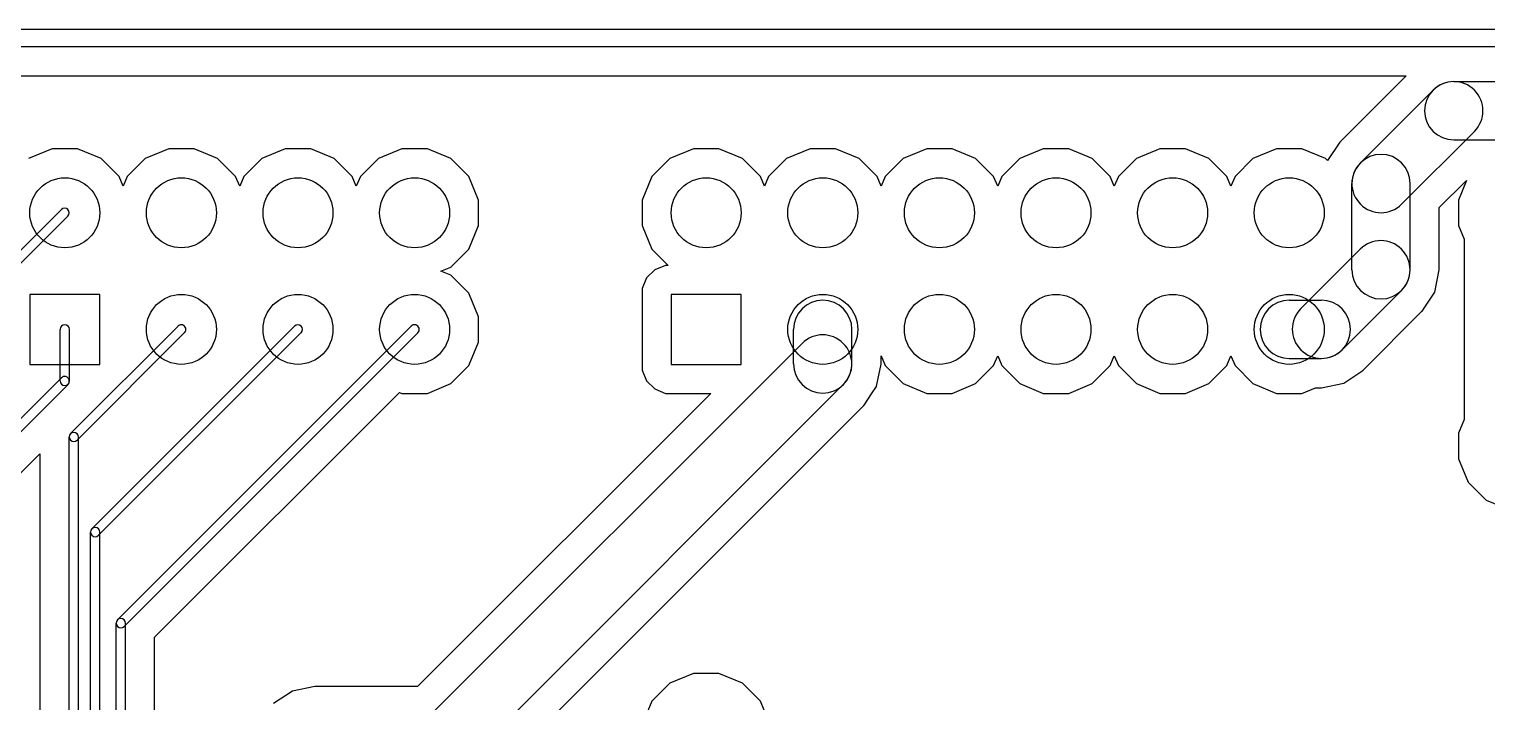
# Model space of a CAD drawing. Extents: x 9925 to 76075, y 35595 to 52745.
# Drawn here: x 18194 to 30694, y 46976 to 52745 of the extents above; entities that cross this region are included whole.
import ezdxf

# ---------------------------------------------------------------- set-up
doc = ezdxf.new("R2010")
doc.units = 0
doc.layers.add('BLACK', color=1, linetype='CONTINUOUS')

msp = doc.modelspace()

# ---------------------------------------------------------------- linework, layer by layer
at = {"layer": 'BLACK'}
for p, q in [((10000, 52745), (75000, 52745)), ((10000, 52595), (75000, 52595)), ((10325, 52345), (30003, 52345)), ((10325, 52345), (30003, 52345)), ((30003, 52345), (29433, 51775)), ((30003, 52345), (29433, 51775)), ((30411, 52295), (44719, 52295)), ((30234, 52222), (29610, 51598)), ((29433, 51775), (29328, 51618)), ((29433, 51775), (29328, 51618)), ((30588, 51868), (29964, 51244)), ((30411, 51795), (44719, 51795)), ((18391, 51719), (18189, 51635)), ((18391, 51719), (18189, 51635)), ((18609, 51719), (18391, 51719)), ((18609, 51719), (18391, 51719)), ((18811, 51635), (18609, 51719)), ((18811, 51635), (18609, 51719)), ((18965, 51481), (18811, 51635)), ((18965, 51481), (18811, 51635)), ((19189, 51635), (19035, 51481)), ((19189, 51635), (19035, 51481)), ((19391, 51719), (19189, 51635)), ((19391, 51719), (19189, 51635)), ((19609, 51719), (19391, 51719)), ((19609, 51719), (19391, 51719)), ((19811, 51635), (19609, 51719)), ((19811, 51635), (19609, 51719)), ((19965, 51481), (19811, 51635)), ((19965, 51481), (19811, 51635)), ((20189, 51635), (20035, 51481)), ((20189, 51635), (20035, 51481)), ((20391, 51719), (20189, 51635)), ((20391, 51719), (20189, 51635)), ((20609, 51719), (20391, 51719)), ((20609, 51719), (20391, 51719)), ((20811, 51635), (20609, 51719)), ((20811, 51635), (20609, 51719)), ((20965, 51481), (20811, 51635)), ((20965, 51481), (20811, 51635)), ((21189, 51635), (21035, 51481)), ((21189, 51635), (21035, 51481)), ((21391, 51719), (21189, 51635)), ((21391, 51719), (21189, 51635)), ((21609, 51719), (21391, 51719)), ((21609, 51719), (21391, 51719)), ((21811, 51635), (21609, 51719)), ((21811, 51635), (21609, 51719)), ((21965, 51481), (21811, 51635)), ((21965, 51481), (21811, 51635)), ((23689, 51635), (23535, 51481)), ((23689, 51635), (23535, 51481)), ((23891, 51719), (23689, 51635)), ((23891, 51719), (23689, 51635)), ((24109, 51719), (23891, 51719)), ((24109, 51719), (23891, 51719)), ((24311, 51635), (24109, 51719)), ((24311, 51635), (24109, 51719)), ((24465, 51481), (24311, 51635)), ((24465, 51481), (24311, 51635)), ((24689, 51635), (24535, 51481)), ((24689, 51635), (24535, 51481)), ((24891, 51719), (24689, 51635)), ((24891, 51719), (24689, 51635)), ((25109, 51719), (24891, 51719)), ((25109, 51719), (24891, 51719)), ((25311, 51635), (25109, 51719)), ((25311, 51635), (25109, 51719)), ((25465, 51481), (25311, 51635)), ((25465, 51481), (25311, 51635)), ((25689, 51635), (25535, 51481)), ((25689, 51635), (25535, 51481)), ((25891, 51719), (25689, 51635)), ((25891, 51719), (25689, 51635)), ((26109, 51719), (25891, 51719)), ((26109, 51719), (25891, 51719)), ((26311, 51635), (26109, 51719)), ((26311, 51635), (26109, 51719)), ((26465, 51481), (26311, 51635)), ((26465, 51481), (26311, 51635)), ((26689, 51635), (26535, 51481)), ((26689, 51635), (26535, 51481)), ((26891, 51719), (26689, 51635)), ((26891, 51719), (26689, 51635)), ((27109, 51719), (26891, 51719)), ((27109, 51719), (26891, 51719)), ((27311, 51635), (27109, 51719)), ((27311, 51635), (27109, 51719)), ((27465, 51481), (27311, 51635)), ((27465, 51481), (27311, 51635)), ((27689, 51635), (27535, 51481)), ((27689, 51635), (27535, 51481)), ((27891, 51719), (27689, 51635)), ((27891, 51719), (27689, 51635)), ((28109, 51719), (27891, 51719)), ((28109, 51719), (27891, 51719)), ((28311, 51635), (28109, 51719)), ((28311, 51635), (28109, 51719)), ((28465, 51481), (28311, 51635)), ((28465, 51481), (28311, 51635)), ((28689, 51635), (28535, 51481)), ((28689, 51635), (28535, 51481)), ((28891, 51719), (28689, 51635)), ((28891, 51719), (28689, 51635)), ((29109, 51719), (28891, 51719)), ((29109, 51719), (28891, 51719)), ((29311, 51635), (29109, 51719)), ((29311, 51635), (29109, 51719)), ((29328, 51618), (29311, 51635)), ((29328, 51618), (29311, 51635)), ((19000, 51397), (18965, 51481)), ((19000, 51397), (18965, 51481)), ((19035, 51481), (19000, 51397)), ((19035, 51481), (19000, 51397)), ((20000, 51397), (19965, 51481)), ((20000, 51397), (19965, 51481)), ((20035, 51481), (20000, 51397)), ((20035, 51481), (20000, 51397)), ((21000, 51397), (20965, 51481)), ((21000, 51397), (20965, 51481)), ((21035, 51481), (21000, 51397)), ((21035, 51481), (21000, 51397)), ((22049, 51279), (21965, 51481)), ((22049, 51279), (21965, 51481)), ((23535, 51481), (23451, 51279)), ((23535, 51481), (23451, 51279)), ((24500, 51397), (24465, 51481)), ((24500, 51397), (24465, 51481)), ((24535, 51481), (24500, 51397)), ((24535, 51481), (24500, 51397)), ((25500, 51397), (25465, 51481)), ((25500, 51397), (25465, 51481)), ((25535, 51481), (25500, 51397)), ((25535, 51481), (25500, 51397)), ((26500, 51397), (26465, 51481)), ((26500, 51397), (26465, 51481)), ((26535, 51481), (26500, 51397)), ((26535, 51481), (26500, 51397)), ((27500, 51397), (27465, 51481)), ((27500, 51397), (27465, 51481)), ((27535, 51481), (27500, 51397)), ((27535, 51481), (27500, 51397)), ((28500, 51397), (28465, 51481)), ((28500, 51397), (28465, 51481)), ((28535, 51481), (28500, 51397)), ((28535, 51481), (28500, 51397)), ((29537, 50681), (29537, 51421)), ((30037, 50681), (30037, 51421)), ((30287, 51214), (30521, 51448)), ((30287, 51214), (30521, 51448)), ((30521, 51448), (30451, 51279)), ((30521, 51448), (30451, 51279)), ((22049, 51061), (22049, 51279)), ((22049, 51061), (22049, 51279)), ((23451, 51279), (23451, 51061)), ((23451, 51279), (23451, 51061)), ((30451, 51279), (30451, 51061)), ((30451, 51279), (30451, 51061)), ((18471, 51198), (17147, 49874)), ((18527, 51142), (17203, 49818)), ((30287, 50681), (30287, 51214)), ((30287, 50681), (30287, 51214)), ((21965, 50859), (22049, 51061)), ((21965, 50859), (22049, 51061)), ((23451, 51061), (23535, 50859)), ((23451, 51061), (23535, 50859)), ((30451, 51061), (30500, 50944)), ((30451, 51061), (30500, 50944)), ((30500, 50944), (30500, 49397)), ((30500, 50944), (30500, 49397)), ((21811, 50705), (21965, 50859)), ((21811, 50705), (21965, 50859)), ((23535, 50859), (23675, 50719)), ((23535, 50859), (23675, 50719)), ((29609, 50858), (29099, 50348)), ((21726, 50670), (21811, 50705)), ((21726, 50670), (21811, 50705)), ((21811, 50635), (21726, 50670)), ((21811, 50635), (21726, 50670)), ((21965, 50481), (21811, 50635)), ((21965, 50481), (21811, 50635)), ((23559, 50681), (23489, 50611)), ((23559, 50681), (23489, 50611)), ((23651, 50719), (23559, 50681)), ((23651, 50719), (23559, 50681)), ((23675, 50719), (23651, 50719)), ((23675, 50719), (23651, 50719)), ((30249, 50490), (30287, 50681)), ((30249, 50490), (30287, 50681)), ((23489, 50611), (23451, 50520)), ((23489, 50611), (23451, 50520)), ((23451, 50520), (23451, 50421)), ((23451, 50520), (23451, 50421)), ((29963, 50504), (29453, 49994)), ((18200, 50470), (18200, 49870)), ((18800, 50470), (18200, 50470)), ((18800, 49870), (18800, 50470)), ((22049, 50279), (21965, 50481)), ((22049, 50279), (21965, 50481)), ((23451, 50421), (23451, 49821)), ((23451, 50421), (23451, 49821)), ((23700, 50470), (23700, 49870)), ((24300, 50470), (23700, 50470)), ((24300, 49870), (24300, 50470)), ((29000, 50420), (29276, 50420)), ((30141, 50327), (30248, 50489)), ((30141, 50327), (30248, 50489)), ((30248, 50489), (30249, 50490)), ((30248, 50489), (30249, 50490)), ((22049, 50061), (22049, 50279)), ((22049, 50061), (22049, 50279)), ((29630, 49816), (30138, 50326)), ((29630, 49816), (30138, 50326)), ((30138, 50326), (30140, 50327)), ((30138, 50326), (30140, 50327)), ((30140, 50327), (30141, 50327)), ((30140, 50327), (30141, 50327)), ((18460, 49728), (18460, 50170)), ((18540, 49728), (18540, 50170)), ((18549, 49276), (19471, 50198)), ((18605, 49220), (19527, 50142)), ((20471, 50198), (18733, 48460)), ((20527, 50142), (18789, 48404)), ((18952, 47679), (21471, 50198)), ((19009, 47622), (21528, 50141)), ((24750, 49874), (24750, 50170)), ((25250, 49874), (25250, 50170)), ((24823, 50050), (21556, 46783)), ((21965, 49859), (22049, 50061)), ((21965, 49859), (22049, 50061)), ((25500, 49873), (25500, 49944)), ((25500, 49944), (25535, 49859)), ((25500, 49873), (25500, 49944)), ((25500, 49944), (25535, 49859)), ((26465, 49859), (26500, 49944)), ((26465, 49859), (26500, 49944)), ((26500, 49944), (26535, 49859)), ((26500, 49944), (26535, 49859)), ((27465, 49859), (27500, 49944)), ((27465, 49859), (27500, 49944)), ((27500, 49944), (27535, 49859)), ((27500, 49944), (27535, 49859)), ((28465, 49859), (28500, 49944)), ((28465, 49859), (28500, 49944)), ((28500, 49944), (28535, 49859)), ((28500, 49944), (28535, 49859)), ((29000, 49920), (29276, 49920)), ((15918, 47202), (18471, 49755)), ((18200, 49870), (18800, 49870)), ((21811, 49705), (21965, 49859)), ((21811, 49705), (21965, 49859)), ((23451, 49821), (23489, 49729)), ((23451, 49821), (23489, 49729)), ((23700, 49870), (24300, 49870)), ((25462, 49682), (25500, 49873)), ((25462, 49682), (25500, 49873)), ((25535, 49859), (25689, 49705)), ((25535, 49859), (25689, 49705)), ((26311, 49705), (26465, 49859)), ((26311, 49705), (26465, 49859)), ((26535, 49859), (26689, 49705)), ((26535, 49859), (26689, 49705)), ((27311, 49705), (27465, 49859)), ((27311, 49705), (27465, 49859)), ((27535, 49859), (27689, 49705)), ((27535, 49859), (27689, 49705)), ((28311, 49705), (28465, 49859)), ((28311, 49705), (28465, 49859)), ((28535, 49859), (28689, 49705)), ((28535, 49859), (28689, 49705)), ((29468, 49708), (29630, 49816)), ((29468, 49708), (29630, 49816)), ((15975, 47145), (18528, 49698)), ((19270, 47530), (21369, 49630)), ((19270, 47530), (21369, 49630)), ((21369, 49630), (21391, 49621)), ((21369, 49630), (21391, 49621)), ((21609, 49621), (21811, 49705)), ((21609, 49621), (21811, 49705)), ((25176, 49697), (21909, 46430)), ((23489, 49729), (23559, 49659)), ((23489, 49729), (23559, 49659)), ((23559, 49659), (23650, 49621)), ((23559, 49659), (23650, 49621)), ((25418, 49617), (25462, 49681)), ((25418, 49617), (25462, 49681)), ((25462, 49681), (25462, 49682)), ((25462, 49681), (25462, 49682)), ((25689, 49705), (25891, 49621)), ((25689, 49705), (25891, 49621)), ((26109, 49621), (26311, 49705)), ((26109, 49621), (26311, 49705)), ((26689, 49705), (26891, 49621)), ((26689, 49705), (26891, 49621)), ((27109, 49621), (27311, 49705)), ((27109, 49621), (27311, 49705)), ((27689, 49705), (27891, 49621)), ((27689, 49705), (27891, 49621)), ((28109, 49621), (28311, 49705)), ((28109, 49621), (28311, 49705)), ((28689, 49705), (28891, 49621)), ((28689, 49705), (28891, 49621)), ((29109, 49621), (29226, 49670)), ((29109, 49621), (29226, 49670)), ((29226, 49670), (29271, 49670)), ((29226, 49670), (29271, 49670)), ((29271, 49670), (29276, 49669)), ((29271, 49670), (29276, 49669)), ((29276, 49670), (29467, 49708)), ((29276, 49670), (29467, 49708)), ((29276, 49669), (29276, 49670)), ((29276, 49669), (29276, 49670)), ((29467, 49708), (29468, 49708)), ((29467, 49708), (29468, 49708)), ((21391, 49621), (21609, 49621)), ((21391, 49621), (21609, 49621)), ((24040, 49621), (21525, 47106)), ((24040, 49621), (21525, 47106)), ((22087, 46252), (25351, 49518)), ((22087, 46252), (25351, 49518)), ((23650, 49621), (23749, 49621)), ((23650, 49621), (23749, 49621)), ((23749, 49621), (24040, 49621)), ((23749, 49621), (24040, 49621)), ((25351, 49518), (25353, 49519)), ((25351, 49518), (25353, 49519)), ((25353, 49519), (25354, 49519)), ((25353, 49519), (25354, 49519)), ((25354, 49519), (25418, 49617)), ((25354, 49519), (25418, 49617)), ((25891, 49621), (26109, 49621)), ((25891, 49621), (26109, 49621)), ((26891, 49621), (27109, 49621)), ((26891, 49621), (27109, 49621)), ((27891, 49621), (28109, 49621)), ((27891, 49621), (28109, 49621)), ((28891, 49621), (29109, 49621)), ((28891, 49621), (29109, 49621)), ((30500, 49397), (30451, 49279)), ((30500, 49397), (30451, 49279)), ((30451, 49279), (30451, 49061)), ((30451, 49279), (30451, 49061)), ((18537, 45043), (18537, 49247)), ((18617, 45043), (18617, 49247)), ((16236, 47053), (18287, 49104)), ((16236, 47053), (18287, 49104)), ((18287, 49104), (18287, 45042)), ((18287, 49104), (18287, 45042)), ((30451, 49061), (30535, 48859)), ((30451, 49061), (30535, 48859)), ((30535, 48859), (30689, 48705)), ((30535, 48859), (30689, 48705)), ((30689, 48705), (30891, 48621)), ((30689, 48705), (30891, 48621)), ((18721, 45119), (18721, 48431)), ((18801, 45119), (18801, 48431)), ((18940, 45288), (18940, 47650)), ((19020, 45288), (19020, 47650)), ((19270, 46269), (19270, 47530)), ((19270, 46269), (19270, 47530)), ((23689, 47135), (23535, 46981)), ((23689, 47135), (23535, 46981)), ((23891, 47219), (23689, 47135)), ((23891, 47219), (23689, 47135)), ((24109, 47219), (23891, 47219)), ((24109, 47219), (23891, 47219)), ((24311, 47135), (24109, 47219)), ((24311, 47135), (24109, 47219)), ((24465, 46981), (24311, 47135)), ((24465, 46981), (24311, 47135)), ((20453, 47068), (20291, 46960)), ((20453, 47068), (20291, 46960)), ((20645, 47107), (20453, 47068)), ((20645, 47107), (20453, 47068)), ((20649, 47106), (20645, 47107)), ((20649, 47106), (20645, 47107)), ((21525, 47106), (20649, 47106)), ((21525, 47106), (20649, 47106)), ((23535, 46981), (23485, 46864)), ((23535, 46981), (23485, 46864)), ((24549, 46779), (24465, 46981)), ((24549, 46779), (24465, 46981))]:
    msp.add_line(p, q, dxfattribs=at)
for centre in [(18500, 51170), (19500, 51170), (20500, 51170), (21500, 51170), (24000, 51170), (25000, 51170), (26000, 51170), (27000, 51170), (28000, 51170), (29000, 51170), (19500, 50170), (20500, 50170), (21500, 50170), (25000, 50170), (26000, 50170), (27000, 50170), (28000, 50170), (29000, 50170)]:
    msp.add_circle(centre, 300, dxfattribs=at)
for centre, radius, start, end in [((30411, 52045), 250, 90, 270), ((30411, 52045), 250, -45, 135), ((29787, 51421), 250, 360, 540), ((29787, 51421), 250, 135, 315), ((18499, 51170), 40, -45, 135), ((29786, 50681), 250, -45, 135), ((29787, 50681), 250, 180, 360), ((25000, 50170), 250, 360, 540), ((29000, 50170), 250, 90, 270), ((29276, 50170), 250, 270, 450), ((29276, 50171), 250, 135, 315), ((18500, 50170), 40, 360, 540), ((19499, 50170), 40, 315, 495), ((20499, 50170), 40, -45, 135), ((21499, 50169), 40, 315, 495), ((24999, 49873), 250, -45, 135), ((18499, 49726), 40, 315, 495), ((25000, 49874), 250, 180, 360), ((18500, 49728), 40, 180, 360), ((18577, 49247), 40, 360, 540), ((18577, 49248), 40, 135, 315), ((18761, 48431), 40, 360, 540), ((18761, 48432), 40, 135, 315), ((18980, 47650), 40, 360, 540), ((18981, 47651), 40, 135, 315)]:
    msp.add_arc(centre, radius, start, end, dxfattribs=at)

doc.saveas('drawing.dxf')
